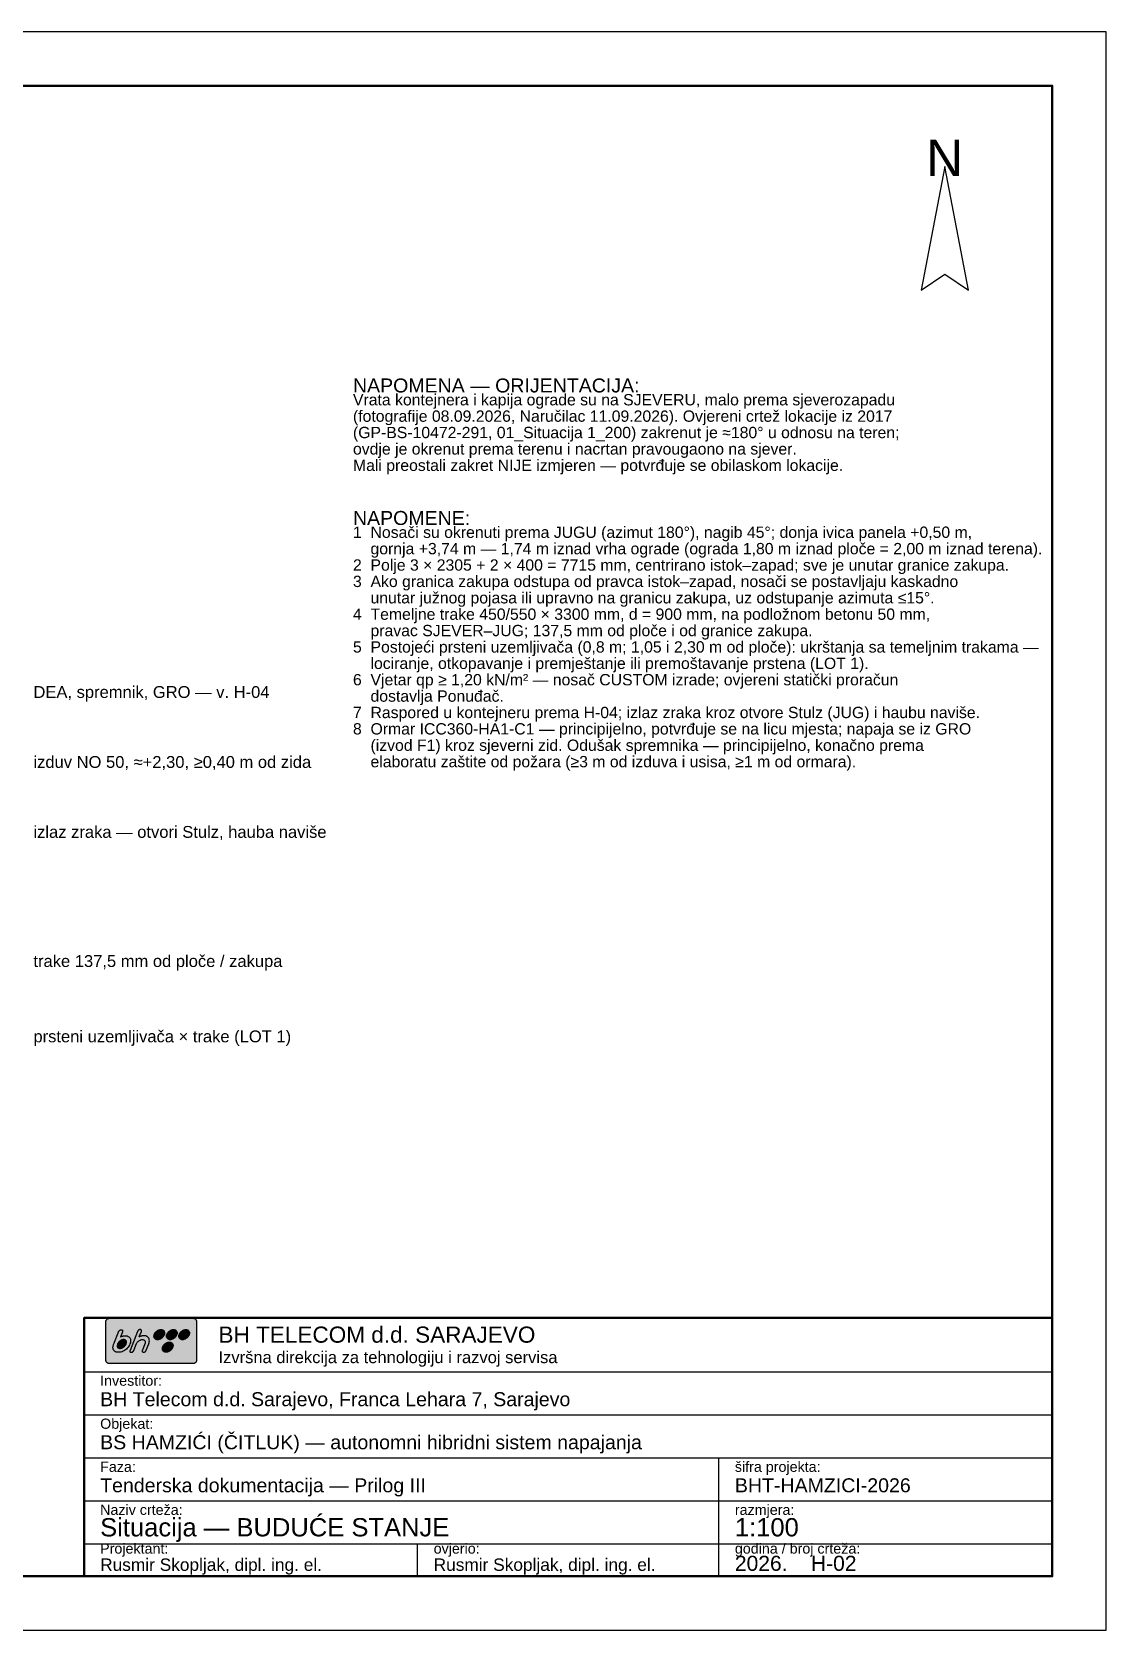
# Model space of a CAD drawing. Header units: millimetres. Extents: x 0 to 42000, y 0 to 29700.
# Drawn here: x 22032 to 42000, y 0 to 29700 of the extents above; entities that cross this region are included whole.
import ezdxf
from ezdxf.enums import TextEntityAlignment as Align

# ---------------------------------------------------------------- set-up
doc = ezdxf.new("R2010")
doc.units = ezdxf.units.MM
for name, color, linetype in [('Izvod', 253, 'Continuous'), ('Okvir', 3, 'Continuous'), ('Orijentacija', 1, 'Continuous'), ('Tekst', 253, 'Continuous')]:
    doc.layers.add(name, color=color, linetype=linetype)
doc.styles.add('20', font='arial.ttf')

msp = doc.modelspace()

# ---------------------------------------------------------------- hatches: boundary and pattern name
at = {"layer": 'Okvir'}
for color, points in [(30, [(23460.9, 4960), (25039.1, 4960), (25047.4, 4960.6), (25055.3, 4962.4), (25062.8, 4965.2), (25069.8, 4969.1), (25076.3, 4973.8), (25082.1, 4979.4), (25087.3, 4985.8), (25091.7, 4992.8), (25095.2, 5000.5), (25097.8, 5008.6), (25099.4, 5017.2), (25100, 5026.1), (25100, 5720.6), (25099.4, 5729.6), (25097.8, 5738.2), (25095.2, 5746.3), (25091.7, 5753.9), (25087.3, 5761), (25082.1, 5767.3), (25076.3, 5772.9), (25069.8, 5777.7), (25062.8, 5781.5), (25055.3, 5784.4), (25047.4, 5786.2), (25039.1, 5786.8), (23460.9, 5786.8), (23452.6, 5786.2), (23444.7, 5784.4), (23437.2, 5781.5), (23430.2, 5777.7), (23423.7, 5772.9), (23417.9, 5767.3), (23412.7, 5761), (23408.3, 5753.9), (23404.8, 5746.3), (23402.2, 5738.2), (23400.6, 5729.6), (23400, 5720.6), (23400, 5026.1), (23400.6, 5017.2), (23402.2, 5008.6), (23404.8, 5000.5), (23408.3, 4992.8), (23412.7, 4985.8), (23417.9, 4979.4), (23423.7, 4973.8), (23430.2, 4969.1), (23437.2, 4965.2), (23444.7, 4962.4), (23452.6, 4960.6)]), (7, [(23854.4, 5316.1), (23844.6, 5294.3), (23832.8, 5273.7), (23819.2, 5254.4), (23803.9, 5236.5), (23787.1, 5220.1), (23769.1, 5205.5), (23749.8, 5192.8), (23729.6, 5182), (23708.6, 5173.4), (23686.9, 5167.1), (23664.7, 5163.2), (23642.2, 5161.8), (23630.8, 5162.1), (23620.1, 5163.1), (23610.1, 5164.6), (23600.7, 5166.8), (23592, 5169.5), (23583.9, 5172.9), (23576.4, 5176.9), (23569.6, 5181.4), (23563.4, 5186.5), (23557.8, 5192.3), (23552.8, 5198.6), (23548.5, 5205.4), (23544.1, 5215.1), (23541, 5224.9), (23539.1, 5234.8), (23538.3, 5244.9), (23538.5, 5255.1), (23539.6, 5265.5), (23541.5, 5276.1), (23544.1, 5286.9), (23547.3, 5297.9), (23551, 5309.1), (23555.1, 5320.6), (23559.5, 5332.4), (23559.5, 5332.4), (23559.5, 5332.4), (23559.6, 5332.5), (23559.6, 5332.6), (23559.6, 5332.7), (23559.6, 5332.8), (23559.7, 5332.9), (23559.7, 5333.1), (23559.8, 5333.2), (23559.9, 5333.4), (23560, 5333.5), (23560.2, 5333.7), (23565.4, 5347.3), (23635.1, 5522.4), (23642.9, 5543.9), (23644.2, 5546.8), (23645.6, 5549.5), (23647.2, 5552.1), (23648.8, 5554.6), (23650.5, 5557), (23652.3, 5559.3), (23654.2, 5561.5), (23656.3, 5563.6), (23658.4, 5565.6), (23660.7, 5567.6), (23663.1, 5569.4), (23665.6, 5571.3), (23667.8, 5572.7), (23670, 5574), (23672.2, 5575.2), (23674.5, 5576.2), (23676.8, 5577.2), (23679.2, 5578), (23681.5, 5578.7), (23683.9, 5579.3), (23686.3, 5579.8), (23688.8, 5580.1), (23691.2, 5580.3), (23693.6, 5580.4), (23696, 5580.3), (23698.3, 5580.1), (23700.6, 5579.8), (23702.7, 5579.3), (23704.7, 5578.7), (23706.6, 5577.9), (23708.3, 5577.1), (23710, 5576), (23711.5, 5574.9), (23712.8, 5573.6), (23714.1, 5572.2), (23715.1, 5570.6), (23716.2, 5568.9), (23717, 5567.2), (23717.7, 5565.3), (23718.2, 5563.4), (23718.5, 5561.4), (23718.6, 5559.2), (23718.6, 5557), (23718.3, 5554.6), (23718, 5552.1), (23717.4, 5549.5), (23716.7, 5546.8), (23715.8, 5543.9), (23707.3, 5523.1), (23707.3, 5523.1), (23707.3, 5523.1), (23707.3, 5523.1), (23707.3, 5523.1), (23707.3, 5523), (23707.3, 5523), (23707.3, 5523), (23707.3, 5522.9), (23707.3, 5522.8), (23707.3, 5522.7), (23707.3, 5522.6), (23707.3, 5522.4), (23677.4, 5448.2), (23684.4, 5451.5), (23691.5, 5454.6), (23698.6, 5457.5), (23705.8, 5460.1), (23713, 5462.4), (23720.2, 5464.4), (23727.5, 5466.2), (23734.9, 5467.7), (23742.3, 5468.8), (23749.7, 5469.7), (23757.1, 5470.2), (23764.6, 5470.4), (23785.5, 5469), (23804.1, 5465), (23820.5, 5458.4), (23834.6, 5449.6), (23846.2, 5438.6), (23855.4, 5425.7), (23862, 5411), (23866, 5394.6), (23867.3, 5376.7), (23865.8, 5357.6), (23861.6, 5337.3)]), (7, [(23782.2, 5316.1), (23786.1, 5327.6), (23788.6, 5338.5), (23789.6, 5348.7), (23789.1, 5358.2), (23787.2, 5366.9), (23783.9, 5374.7), (23779.3, 5381.5), (23773.2, 5387.3), (23765.9, 5391.9), (23757.2, 5395.3), (23747.2, 5397.4), (23735.9, 5398.1), (23724.1, 5397.4), (23712.5, 5395.2), (23701.2, 5391.7), (23690.2, 5387), (23679.6, 5381.1), (23669.6, 5374.2), (23660.2, 5366.3), (23651.5, 5357.6), (23643.6, 5348.1), (23636.5, 5338), (23630.4, 5327.3), (23625.3, 5316.1), (23620.8, 5302.6), (23618.3, 5290.3), (23617.6, 5279.3), (23618.6, 5269.5), (23621.2, 5261), (23625.2, 5253.6), (23630.5, 5247.5), (23637, 5242.5), (23644.4, 5238.7), (23652.8, 5236), (23661.8, 5234.5), (23671.5, 5234.1), (23681.5, 5234.7), (23691.8, 5236.5), (23702.3, 5239.4), (23712.9, 5243.5), (23723.4, 5248.7), (23733.7, 5255.1), (23743.5, 5262.6), (23752.9, 5271.1), (23761.6, 5280.8), (23769.4, 5291.5), (23776.4, 5303.3)]), (7, [(24112.2, 5470.4), (24104.9, 5470.2), (24097.5, 5469.7), (24090.2, 5468.8), (24083, 5467.7), (24075.7, 5466.2), (24068.5, 5464.4), (24061.3, 5462.4), (24054.2, 5460.1), (24047.1, 5457.5), (24040.1, 5454.6), (24033.1, 5451.5), (24026.3, 5448.2), (24034.1, 5469.1), (24066, 5548.5), (24067, 5551.2), (24067.9, 5553.8), (24068.5, 5556.4), (24069, 5558.9), (24069.2, 5561.3), (24069.3, 5563.5), (24069.2, 5565.7), (24068.8, 5567.8), (24068.3, 5569.8), (24067.5, 5571.7), (24066.5, 5573.5), (24065.3, 5575.2), (24064.3, 5576.7), (24063, 5578.2), (24061.7, 5579.4), (24060.2, 5580.6), (24058.5, 5581.6), (24056.8, 5582.5), (24054.9, 5583.2), (24052.9, 5583.8), (24050.8, 5584.3), (24048.5, 5584.7), (24046.2, 5584.9), (24043.8, 5584.9), (24041.4, 5584.9), (24039, 5584.7), (24036.6, 5584.3), (24034.3, 5583.9), (24031.9, 5583.3), (24029.6, 5582.6), (24027.3, 5581.7), (24025, 5580.8), (24022.7, 5579.7), (24020.4, 5578.5), (24018.1, 5577.2), (24015.8, 5575.8), (24013.3, 5574), (24010.9, 5572.1), (24008.6, 5570.1), (24006.5, 5568), (24004.5, 5565.9), (24002.6, 5563.6), (24000.8, 5561.3), (23999.2, 5558.9), (23997.6, 5556.4), (23996.2, 5553.9), (23994.9, 5551.2), (23993.7, 5548.5), (23855.1, 5197.6), (23854, 5194.9), (23853.2, 5192.3), (23852.6, 5189.7), (23852.2, 5187.2), (23852, 5184.9), (23852, 5182.6), (23852.1, 5180.4), (23852.5, 5178.3), (23853.1, 5176.3), (23853.8, 5174.4), (23854.7, 5172.6), (23855.7, 5170.9), (23856.9, 5169.5), (23858.2, 5168.2), (23859.6, 5167.1), (23861.1, 5166), (23862.8, 5165), (23864.5, 5164.2), (23866.3, 5163.5), (23868.3, 5162.9), (23870.4, 5162.4), (23872.5, 5162.1), (23874.8, 5161.9), (23877.2, 5161.8), (23879.5, 5161.9), (23881.9, 5162.1), (23884.2, 5162.4), (23886.6, 5162.9), (23889.1, 5163.5), (23891.5, 5164.2), (23894, 5165), (23896.4, 5166), (23898.8, 5167.1), (23901.2, 5168.2), (23903.5, 5169.5), (23905.8, 5170.9), (23908.2, 5172.6), (23910.5, 5174.4), (23912.7, 5176.3), (23914.7, 5178.3), (23916.7, 5180.4), (23918.5, 5182.6), (23920.3, 5184.9), (23921.9, 5187.2), (23923.4, 5189.7), (23924.8, 5192.3), (23926.1, 5194.9), (23927.3, 5197.6), (23978.1, 5326.5), (23983.6, 5336.5), (23989.9, 5346.1), (23997, 5355), (24004.9, 5363.3), (24013.3, 5370.9), (24022.3, 5377.7), (24031.7, 5383.6), (24041.6, 5388.7), (24051.8, 5392.7), (24062.2, 5395.7), (24072.8, 5397.5), (24083.5, 5398.1), (24094.9, 5397.4), (24105, 5395.3), (24113.8, 5391.9), (24121.2, 5387.3), (24127.2, 5381.5), (24131.9, 5374.7), (24135.2, 5366.9), (24137.1, 5358.2), (24137.6, 5348.7), (24136.6, 5338.5), (24134.2, 5327.6), (24130.4, 5316.1), (24084.8, 5198.3), (24083.8, 5195.4), (24083, 5192.6), (24082.4, 5190), (24082, 5187.5), (24081.8, 5185), (24081.8, 5182.7), (24081.9, 5180.6), (24082.3, 5178.5), (24082.8, 5176.6), (24083.5, 5174.8), (24084.4, 5173.1), (24085.5, 5171.6), (24086.7, 5170), (24088, 5168.6), (24089.4, 5167.3), (24090.9, 5166.2), (24092.5, 5165.2), (24094.3, 5164.3), (24096.1, 5163.5), (24098.1, 5162.9), (24100.1, 5162.4), (24102.3, 5162.1), (24104.6, 5161.9), (24107, 5161.8), (24109.4, 5161.9), (24111.9, 5162.1), (24114.3, 5162.4), (24116.7, 5162.9), (24119.2, 5163.5), (24121.6, 5164.3), (24124.1, 5165.2), (24126.5, 5166.2), (24128.9, 5167.3), (24131.4, 5168.6), (24133.8, 5170), (24136.3, 5171.6), (24138.7, 5173.1), (24140.9, 5174.8), (24143.1, 5176.6), (24145.1, 5178.5), (24147.1, 5180.6), (24148.9, 5182.7), (24150.6, 5185), (24152.1, 5187.5), (24153.6, 5190), (24154.9, 5192.6), (24156.1, 5195.4), (24157.1, 5198.3), (24202.7, 5316.1), (24209.7, 5337.3), (24213.9, 5357.6), (24215.3, 5376.7), (24213.9, 5394.6), (24209.9, 5411), (24203.3, 5425.7), (24194.2, 5438.6), (24182.5, 5449.6), (24168.4, 5458.4), (24152, 5465), (24133.2, 5469)]), (7, [(24430.5, 5584.9), (24443, 5584.1), (24454.4, 5581.5), (24464.7, 5577.4), (24473.8, 5571.9), (24481.5, 5565), (24487.9, 5556.9), (24492.9, 5547.8), (24496.4, 5537.7), (24498.2, 5526.7), (24498.4, 5515), (24496.9, 5502.7), (24493.6, 5489.9), (24488.6, 5477.1), (24482.1, 5464.8), (24474.2, 5453.2), (24465.1, 5442.3), (24455, 5432.2), (24444, 5423.2), (24432.3, 5415.2), (24420, 5408.4), (24407.2, 5402.9), (24394.2, 5398.9), (24381.1, 5396.4), (24368, 5395.5), (24355.5, 5396.4), (24344, 5398.9), (24333.7, 5402.9), (24324.6, 5408.4), (24316.8, 5415.2), (24310.3, 5423.2), (24305.3, 5432.2), (24301.8, 5442.3), (24300, 5453.2), (24299.8, 5464.8), (24301.4, 5477.1), (24304.9, 5489.9), (24309.9, 5502.7), (24316.4, 5515), (24324.3, 5526.7), (24333.4, 5537.7), (24343.5, 5547.8), (24354.5, 5556.9), (24366.2, 5565), (24378.5, 5571.9), (24391.3, 5577.4), (24404.3, 5581.5), (24417.4, 5584.1)]), (7, [(24586.7, 5350.6), (24599.2, 5349.7), (24610.7, 5347.2), (24621, 5343.2), (24630.2, 5337.7), (24638, 5330.9), (24644.5, 5322.9), (24649.5, 5313.9), (24653.1, 5303.8), (24655, 5292.9), (24655.3, 5281.3), (24653.8, 5269), (24650.5, 5256.2), (24645.5, 5243.4), (24638.9, 5231.1), (24631.1, 5219.5), (24622, 5208.6), (24611.9, 5198.6), (24600.9, 5189.5), (24589.1, 5181.5), (24576.8, 5174.7), (24564.1, 5169.3), (24551.1, 5165.2), (24538, 5162.7), (24524.9, 5161.8), (24512.4, 5162.7), (24500.9, 5165.2), (24490.6, 5169.3), (24481.4, 5174.7), (24473.6, 5181.5), (24467.1, 5189.5), (24462.1, 5198.6), (24458.5, 5208.6), (24456.6, 5219.5), (24456.3, 5231.1), (24457.8, 5243.4), (24461.1, 5256.2), (24466.1, 5269), (24472.6, 5281.3), (24480.5, 5292.9), (24489.6, 5303.8), (24499.7, 5313.9), (24510.7, 5322.9), (24522.4, 5330.9), (24534.8, 5337.7), (24547.5, 5343.2), (24560.5, 5347.2), (24573.6, 5349.7)]), (7, [(24663.5, 5584.9), (24676.2, 5584.1), (24687.7, 5581.5), (24698.1, 5577.4), (24707.3, 5571.9), (24715.1, 5565), (24721.5, 5556.9), (24726.5, 5547.8), (24730, 5537.7), (24731.9, 5526.7), (24732.1, 5515), (24730.6, 5502.7), (24727.3, 5489.9), (24722.3, 5477.1), (24715.7, 5464.8), (24707.9, 5453.2), (24698.8, 5442.3), (24688.7, 5432.2), (24677.7, 5423.2), (24665.9, 5415.2), (24653.6, 5408.4), (24640.9, 5402.9), (24627.9, 5398.9), (24614.8, 5396.4), (24601.7, 5395.5), (24589.2, 5396.4), (24577.7, 5398.9), (24567.4, 5402.9), (24558.2, 5408.4), (24550.4, 5415.2), (24543.9, 5423.2), (24538.9, 5432.2), (24535.3, 5442.3), (24533.4, 5453.2), (24533.1, 5464.8), (24534.6, 5477.1), (24537.9, 5489.9), (24543.1, 5502.7), (24549.7, 5515), (24557.6, 5526.7), (24566.7, 5537.7), (24576.8, 5547.8), (24587.8, 5556.9), (24599.5, 5565), (24611.7, 5571.9), (24624.4, 5577.4), (24637.4, 5581.5), (24650.4, 5584.1)]), (7, [(24893.9, 5584.9), (24906.5, 5584.1), (24917.9, 5581.5), (24928.2, 5577.4), (24937.2, 5571.9), (24945, 5565), (24951.4, 5556.9), (24956.4, 5547.8), (24959.8, 5537.7), (24961.7, 5526.7), (24961.9, 5515), (24960.4, 5502.7), (24957.1, 5489.9), (24952.1, 5477.1), (24945.5, 5464.8), (24937.6, 5453.2), (24928.6, 5442.3), (24918.5, 5432.2), (24907.5, 5423.2), (24895.7, 5415.2), (24883.4, 5408.4), (24870.7, 5402.9), (24857.7, 5398.9), (24844.5, 5396.4), (24831.5, 5395.5), (24818.9, 5396.4), (24807.5, 5398.9), (24797.2, 5402.9), (24788, 5408.4), (24780.2, 5415.2), (24773.8, 5423.2), (24768.8, 5432.2), (24765.3, 5442.3), (24763.4, 5453.2), (24763.3, 5464.8), (24764.9, 5477.1), (24768.3, 5489.9), (24773.4, 5502.7), (24779.9, 5515), (24787.8, 5526.7), (24796.8, 5537.7), (24807, 5547.8), (24818, 5556.9), (24829.7, 5565), (24842, 5571.9), (24854.7, 5577.4), (24867.7, 5581.5), (24880.9, 5584.1)])]:
    msp.add_hatch(color=color, dxfattribs=at).paths.add_polyline_path(points)

# ---------------------------------------------------------------- linework, layer by layer
for p, q in [((23000, 4800), (41000, 4800)), ((23000, 4000), (41000, 4000)), ((23000, 3200), (41000, 3200)), ((34800, 1600), (34800, 3200)), ((23000, 2400), (41000, 2400)), ((23000, 1600), (41000, 1600)), ((29200, 1000), (29200, 1600)), ((34800, 1000), (34800, 1600))]:
    msp.add_line(p, q, dxfattribs=at)
at = {"layer": 'Okvir', "color": 8}
msp.add_lwpolyline([(0, 0), (42000, 0), (42000, 29700), (0, 29700)], close=True, dxfattribs=at)
at = {"layer": 'Okvir', "lineweight": 50}
for points in [[(2000, 1000), (41000, 1000), (41000, 28700), (2000, 28700)], [(23000, 1000), (41000, 1000), (41000, 5800), (23000, 5800)]]:
    msp.add_lwpolyline(points, close=True, dxfattribs=at)
at = {"layer": 'Okvir', "color": 30}
msp.add_lwpolyline([(23460.9, 4960), (25039.1, 4960), (25047.4, 4960.6), (25055.3, 4962.4), (25062.8, 4965.2), (25069.8, 4969.1), (25076.3, 4973.8), (25082.1, 4979.4), (25087.3, 4985.8), (25091.7, 4992.8), (25095.2, 5000.5), (25097.8, 5008.6), (25099.4, 5017.2), (25100, 5026.1), (25100, 5720.6), (25099.4, 5729.6), (25097.8, 5738.2), (25095.2, 5746.3), (25091.7, 5753.9), (25087.3, 5761), (25082.1, 5767.3), (25076.3, 5772.9), (25069.8, 5777.7), (25062.8, 5781.5), (25055.3, 5784.4), (25047.4, 5786.2), (25039.1, 5786.8), (23460.9, 5786.8), (23452.6, 5786.2), (23444.7, 5784.4), (23437.2, 5781.5), (23430.2, 5777.7), (23423.7, 5772.9), (23417.9, 5767.3), (23412.7, 5761), (23408.3, 5753.9), (23404.8, 5746.3), (23402.2, 5738.2), (23400.6, 5729.6), (23400, 5720.6), (23400, 5026.1), (23400.6, 5017.2), (23402.2, 5008.6), (23404.8, 5000.5), (23408.3, 4992.8), (23412.7, 4985.8), (23417.9, 4979.4), (23423.7, 4973.8), (23430.2, 4969.1), (23437.2, 4965.2), (23444.7, 4962.4), (23452.6, 4960.6), (23460.9, 4960)], close=True, dxfattribs=at)
at = {"layer": 'Okvir', "color": 7}
for points in [[(23854.4, 5316.1), (23844.6, 5294.3), (23832.8, 5273.7), (23819.2, 5254.4), (23803.9, 5236.5), (23787.1, 5220.1), (23769.1, 5205.5), (23749.8, 5192.8), (23729.6, 5182), (23708.6, 5173.4), (23686.9, 5167.1), (23664.7, 5163.2), (23642.2, 5161.8), (23630.8, 5162.1), (23620.1, 5163.1), (23610.1, 5164.6), (23600.7, 5166.8), (23592, 5169.5), (23583.9, 5172.9), (23576.4, 5176.9), (23569.6, 5181.4), (23563.4, 5186.5), (23557.8, 5192.3), (23552.8, 5198.6), (23548.5, 5205.4), (23544.1, 5215.1), (23541, 5224.9), (23539.1, 5234.8), (23538.3, 5244.9), (23538.5, 5255.1), (23539.6, 5265.5), (23541.5, 5276.1), (23544.1, 5286.9), (23547.3, 5297.9), (23551, 5309.1), (23555.1, 5320.6), (23559.5, 5332.4), (23559.5, 5332.4), (23559.5, 5332.4), (23559.6, 5332.5), (23559.6, 5332.6), (23559.6, 5332.7), (23559.6, 5332.8), (23559.7, 5332.9), (23559.7, 5333.1), (23559.8, 5333.2), (23559.9, 5333.4), (23560, 5333.5), (23560.2, 5333.7), (23565.4, 5347.3), (23635.1, 5522.4), (23642.9, 5543.9), (23644.2, 5546.8), (23645.6, 5549.5), (23647.2, 5552.1), (23648.8, 5554.6), (23650.5, 5557), (23652.3, 5559.3), (23654.2, 5561.5), (23656.3, 5563.6), (23658.4, 5565.6), (23660.7, 5567.6), (23663.1, 5569.4), (23665.6, 5571.3), (23667.8, 5572.7), (23670, 5574), (23672.2, 5575.2), (23674.5, 5576.2), (23676.8, 5577.2), (23679.2, 5578), (23681.5, 5578.7), (23683.9, 5579.3), (23686.3, 5579.8), (23688.8, 5580.1), (23691.2, 5580.3), (23693.6, 5580.4), (23696, 5580.3), (23698.3, 5580.1), (23700.6, 5579.8), (23702.7, 5579.3), (23704.7, 5578.7), (23706.6, 5577.9), (23708.3, 5577.1), (23710, 5576), (23711.5, 5574.9), (23712.8, 5573.6), (23714.1, 5572.2), (23715.1, 5570.6), (23716.2, 5568.9), (23717, 5567.2), (23717.7, 5565.3), (23718.2, 5563.4), (23718.5, 5561.4), (23718.6, 5559.2), (23718.6, 5557), (23718.3, 5554.6), (23718, 5552.1), (23717.4, 5549.5), (23716.7, 5546.8), (23715.8, 5543.9), (23707.3, 5523.1), (23707.3, 5523.1), (23707.3, 5523.1), (23707.3, 5523.1), (23707.3, 5523.1), (23707.3, 5523), (23707.3, 5523), (23707.3, 5523), (23707.3, 5522.9), (23707.3, 5522.8), (23707.3, 5522.7), (23707.3, 5522.6), (23707.3, 5522.4), (23677.4, 5448.2), (23684.4, 5451.5), (23691.5, 5454.6), (23698.6, 5457.5), (23705.8, 5460.1), (23713, 5462.4), (23720.2, 5464.4), (23727.5, 5466.2), (23734.9, 5467.7), (23742.3, 5468.8), (23749.7, 5469.7), (23757.1, 5470.2), (23764.6, 5470.4), (23785.5, 5469), (23804.1, 5465), (23820.5, 5458.4), (23834.6, 5449.6), (23846.2, 5438.6), (23855.4, 5425.7), (23862, 5411), (23866, 5394.6), (23867.3, 5376.7), (23865.8, 5357.6), (23861.6, 5337.3), (23854.4, 5316.1)], [(23782.2, 5316.1), (23786.1, 5327.6), (23788.6, 5338.5), (23789.6, 5348.7), (23789.1, 5358.2), (23787.2, 5366.9), (23783.9, 5374.7), (23779.3, 5381.5), (23773.2, 5387.3), (23765.9, 5391.9), (23757.2, 5395.3), (23747.2, 5397.4), (23735.9, 5398.1), (23724.1, 5397.4), (23712.5, 5395.2), (23701.2, 5391.7), (23690.2, 5387), (23679.6, 5381.1), (23669.6, 5374.2), (23660.2, 5366.3), (23651.5, 5357.6), (23643.6, 5348.1), (23636.5, 5338), (23630.4, 5327.3), (23625.3, 5316.1), (23620.8, 5302.6), (23618.3, 5290.3), (23617.6, 5279.3), (23618.6, 5269.5), (23621.2, 5261), (23625.2, 5253.6), (23630.5, 5247.5), (23637, 5242.5), (23644.4, 5238.7), (23652.8, 5236), (23661.8, 5234.5), (23671.5, 5234.1), (23681.5, 5234.7), (23691.8, 5236.5), (23702.3, 5239.4), (23712.9, 5243.5), (23723.4, 5248.7), (23733.7, 5255.1), (23743.5, 5262.6), (23752.9, 5271.1), (23761.6, 5280.8), (23769.4, 5291.5), (23776.4, 5303.3), (23782.2, 5316.1)], [(24112.2, 5470.4), (24104.9, 5470.2), (24097.5, 5469.7), (24090.2, 5468.8), (24083, 5467.7), (24075.7, 5466.2), (24068.5, 5464.4), (24061.3, 5462.4), (24054.2, 5460.1), (24047.1, 5457.5), (24040.1, 5454.6), (24033.1, 5451.5), (24026.3, 5448.2), (24034.1, 5469.1), (24066, 5548.5), (24067, 5551.2), (24067.9, 5553.8), (24068.5, 5556.4), (24069, 5558.9), (24069.2, 5561.3), (24069.3, 5563.5), (24069.2, 5565.7), (24068.8, 5567.8), (24068.3, 5569.8), (24067.5, 5571.7), (24066.5, 5573.5), (24065.3, 5575.2), (24064.3, 5576.7), (24063, 5578.2), (24061.7, 5579.4), (24060.2, 5580.6), (24058.5, 5581.6), (24056.8, 5582.5), (24054.9, 5583.2), (24052.9, 5583.8), (24050.8, 5584.3), (24048.5, 5584.7), (24046.2, 5584.9), (24043.8, 5584.9), (24041.4, 5584.9), (24039, 5584.7), (24036.6, 5584.3), (24034.3, 5583.9), (24031.9, 5583.3), (24029.6, 5582.6), (24027.3, 5581.7), (24025, 5580.8), (24022.7, 5579.7), (24020.4, 5578.5), (24018.1, 5577.2), (24015.8, 5575.8), (24013.3, 5574), (24010.9, 5572.1), (24008.6, 5570.1), (24006.5, 5568), (24004.5, 5565.9), (24002.6, 5563.6), (24000.8, 5561.3), (23999.2, 5558.9), (23997.6, 5556.4), (23996.2, 5553.9), (23994.9, 5551.2), (23993.7, 5548.5), (23855.1, 5197.6), (23854, 5194.9), (23853.2, 5192.3), (23852.6, 5189.7), (23852.2, 5187.2), (23852, 5184.9), (23852, 5182.6), (23852.1, 5180.4), (23852.5, 5178.3), (23853.1, 5176.3), (23853.8, 5174.4), (23854.7, 5172.6), (23855.7, 5170.9), (23856.9, 5169.5), (23858.2, 5168.2), (23859.6, 5167.1), (23861.1, 5166), (23862.8, 5165), (23864.5, 5164.2), (23866.3, 5163.5), (23868.3, 5162.9), (23870.4, 5162.4), (23872.5, 5162.1), (23874.8, 5161.9), (23877.2, 5161.8), (23879.5, 5161.9), (23881.9, 5162.1), (23884.2, 5162.4), (23886.6, 5162.9), (23889.1, 5163.5), (23891.5, 5164.2), (23894, 5165), (23896.4, 5166), (23898.8, 5167.1), (23901.2, 5168.2), (23903.5, 5169.5), (23905.8, 5170.9), (23908.2, 5172.6), (23910.5, 5174.4), (23912.7, 5176.3), (23914.7, 5178.3), (23916.7, 5180.4), (23918.5, 5182.6), (23920.3, 5184.9), (23921.9, 5187.2), (23923.4, 5189.7), (23924.8, 5192.3), (23926.1, 5194.9), (23927.3, 5197.6), (23978.1, 5326.5), (23983.6, 5336.5), (23989.9, 5346.1), (23997, 5355), (24004.9, 5363.3), (24013.3, 5370.9), (24022.3, 5377.7), (24031.7, 5383.6), (24041.6, 5388.7), (24051.8, 5392.7), (24062.2, 5395.7), (24072.8, 5397.5), (24083.5, 5398.1), (24094.9, 5397.4), (24105, 5395.3), (24113.8, 5391.9), (24121.2, 5387.3), (24127.2, 5381.5), (24131.9, 5374.7), (24135.2, 5366.9), (24137.1, 5358.2), (24137.6, 5348.7), (24136.6, 5338.5), (24134.2, 5327.6), (24130.4, 5316.1), (24130.4, 5316.1), (24084.8, 5198.3), (24083.8, 5195.4), (24083, 5192.6), (24082.4, 5190), (24082, 5187.5), (24081.8, 5185), (24081.8, 5182.7), (24081.9, 5180.6), (24082.3, 5178.5), (24082.8, 5176.6), (24083.5, 5174.8), (24084.4, 5173.1), (24085.5, 5171.6), (24086.7, 5170), (24088, 5168.6), (24089.4, 5167.3), (24090.9, 5166.2), (24092.5, 5165.2), (24094.3, 5164.3), (24096.1, 5163.5), (24098.1, 5162.9), (24100.1, 5162.4), (24102.3, 5162.1), (24104.6, 5161.9), (24107, 5161.8), (24109.4, 5161.9), (24111.9, 5162.1), (24114.3, 5162.4), (24116.7, 5162.9), (24119.2, 5163.5), (24121.6, 5164.3), (24124.1, 5165.2), (24126.5, 5166.2), (24128.9, 5167.3), (24131.4, 5168.6), (24133.8, 5170), (24136.3, 5171.6), (24138.7, 5173.1), (24140.9, 5174.8), (24143.1, 5176.6), (24145.1, 5178.5), (24147.1, 5180.6), (24148.9, 5182.7), (24150.6, 5185), (24152.1, 5187.5), (24153.6, 5190), (24154.9, 5192.6), (24156.1, 5195.4), (24157.1, 5198.3), (24202.7, 5316.1), (24202.7, 5316.1), (24209.7, 5337.3), (24213.9, 5357.6), (24215.3, 5376.7), (24213.9, 5394.6), (24209.9, 5411), (24203.3, 5425.7), (24194.2, 5438.6), (24182.5, 5449.6), (24168.4, 5458.4), (24152, 5465), (24133.2, 5469), (24112.2, 5470.4)], [(24430.5, 5584.9), (24443, 5584.1), (24454.4, 5581.5), (24464.7, 5577.4), (24473.8, 5571.9), (24481.5, 5565), (24487.9, 5556.9), (24492.9, 5547.8), (24496.4, 5537.7), (24498.2, 5526.7), (24498.4, 5515), (24496.9, 5502.7), (24493.6, 5489.9), (24488.6, 5477.1), (24482.1, 5464.8), (24474.2, 5453.2), (24465.1, 5442.3), (24455, 5432.2), (24444, 5423.2), (24432.3, 5415.2), (24420, 5408.4), (24407.2, 5402.9), (24394.2, 5398.9), (24381.1, 5396.4), (24368, 5395.5), (24355.5, 5396.4), (24344, 5398.9), (24333.7, 5402.9), (24324.6, 5408.4), (24316.8, 5415.2), (24310.3, 5423.2), (24305.3, 5432.2), (24301.8, 5442.3), (24300, 5453.2), (24299.8, 5464.8), (24301.4, 5477.1), (24304.9, 5489.9), (24309.9, 5502.7), (24316.4, 5515), (24324.3, 5526.7), (24333.4, 5537.7), (24343.5, 5547.8), (24354.5, 5556.9), (24366.2, 5565), (24378.5, 5571.9), (24391.3, 5577.4), (24404.3, 5581.5), (24417.4, 5584.1), (24430.5, 5584.9)], [(24586.7, 5350.6), (24599.2, 5349.7), (24610.7, 5347.2), (24621, 5343.2), (24630.2, 5337.7), (24638, 5330.9), (24644.5, 5322.9), (24649.5, 5313.9), (24653.1, 5303.8), (24655, 5292.9), (24655.3, 5281.3), (24653.8, 5269), (24650.5, 5256.2), (24645.5, 5243.4), (24638.9, 5231.1), (24631.1, 5219.5), (24622, 5208.6), (24611.9, 5198.6), (24600.9, 5189.5), (24589.1, 5181.5), (24576.8, 5174.7), (24564.1, 5169.3), (24551.1, 5165.2), (24538, 5162.7), (24524.9, 5161.8), (24512.4, 5162.7), (24500.9, 5165.2), (24490.6, 5169.3), (24481.4, 5174.7), (24473.6, 5181.5), (24467.1, 5189.5), (24462.1, 5198.6), (24458.5, 5208.6), (24456.6, 5219.5), (24456.3, 5231.1), (24457.8, 5243.4), (24461.1, 5256.2), (24466.1, 5269), (24472.6, 5281.3), (24480.5, 5292.9), (24489.6, 5303.8), (24499.7, 5313.9), (24510.7, 5322.9), (24522.4, 5330.9), (24534.8, 5337.7), (24547.5, 5343.2), (24560.5, 5347.2), (24573.6, 5349.7), (24586.7, 5350.6)], [(24663.5, 5584.9), (24676.2, 5584.1), (24687.7, 5581.5), (24698.1, 5577.4), (24707.3, 5571.9), (24715.1, 5565), (24721.5, 5556.9), (24726.5, 5547.8), (24730, 5537.7), (24731.9, 5526.7), (24732.1, 5515), (24730.6, 5502.7), (24727.3, 5489.9), (24722.3, 5477.1), (24715.7, 5464.8), (24707.9, 5453.2), (24698.8, 5442.3), (24688.7, 5432.2), (24677.7, 5423.2), (24665.9, 5415.2), (24653.6, 5408.4), (24640.9, 5402.9), (24627.9, 5398.9), (24614.8, 5396.4), (24601.7, 5395.5), (24589.2, 5396.4), (24577.7, 5398.9), (24567.4, 5402.9), (24558.2, 5408.4), (24550.4, 5415.2), (24543.9, 5423.2), (24538.9, 5432.2), (24535.3, 5442.3), (24533.4, 5453.2), (24533.1, 5464.8), (24534.6, 5477.1), (24537.9, 5489.9), (24543.1, 5502.7), (24549.7, 5515), (24557.6, 5526.7), (24566.7, 5537.7), (24576.8, 5547.8), (24587.8, 5556.9), (24599.5, 5565), (24611.7, 5571.9), (24624.4, 5577.4), (24637.4, 5581.5), (24650.4, 5584.1), (24663.5, 5584.9)], [(24893.9, 5584.9), (24906.5, 5584.1), (24917.9, 5581.5), (24928.2, 5577.4), (24937.2, 5571.9), (24945, 5565), (24951.4, 5556.9), (24956.4, 5547.8), (24959.8, 5537.7), (24961.7, 5526.7), (24961.9, 5515), (24960.4, 5502.7), (24957.1, 5489.9), (24952.1, 5477.1), (24945.5, 5464.8), (24937.6, 5453.2), (24928.6, 5442.3), (24918.5, 5432.2), (24907.5, 5423.2), (24895.7, 5415.2), (24883.4, 5408.4), (24870.7, 5402.9), (24857.7, 5398.9), (24844.5, 5396.4), (24831.5, 5395.5), (24818.9, 5396.4), (24807.5, 5398.9), (24797.2, 5402.9), (24788, 5408.4), (24780.2, 5415.2), (24773.8, 5423.2), (24768.8, 5432.2), (24765.3, 5442.3), (24763.4, 5453.2), (24763.3, 5464.8), (24764.9, 5477.1), (24768.3, 5489.9), (24773.4, 5502.7), (24779.9, 5515), (24787.8, 5526.7), (24796.8, 5537.7), (24807, 5547.8), (24818, 5556.9), (24829.7, 5565), (24842, 5571.9), (24854.7, 5577.4), (24867.7, 5581.5), (24880.9, 5584.1), (24893.9, 5584.9)]]:
    msp.add_lwpolyline(points, close=True, dxfattribs=at)
at = {"layer": 'Orijentacija'}
msp.add_lwpolyline([(39000, 27200), (38560, 24900), (39000, 25200), (39440, 24900)], close=True, dxfattribs=at)

# ---------------------------------------------------------------- texts
at = {"layer": 'Izvod', "color": 7, "style": '20'}
for s, p in [('DEA, spremnik, GRO — v. H-04', (22060, 17323)), ('izduv NO 50, ≈+2,30, ≥0,40 m od zida', (22060, 16023)), ('izlaz zraka — otvori Stulz, hauba naviše', (22060, 14723)), ('trake 137,5 mm od ploče / zakupa', (22060, 12323)), ('prsteni uzemljivača × trake (LOT 1)', (22060, 10923))]:
    msp.add_text(s, height=220, dxfattribs=at).set_placement(p)
at = {"layer": 'Okvir', "color": 8, "style": '20'}
for s, height, p in [('Izvršna direkcija za tehnologiju i razvoj servisa', 220, (25500, 4960)), ('Investitor:', 190, (23300, 4540)), ('Objekat:', 190, (23300, 3740)), ('Faza:', 190, (23300, 2940)), ('šifra projekta:', 190, (35100, 2940)), ('Naziv crteža:', 190, (23300, 2140)), ('razmjera:', 190, (35100, 2140)), ('Projektant:', 190, (23300, 1420)), ('ovjerio:', 190, (29500, 1420)), ('godina / broj crteža:', 190, (35100, 1420))]:
    msp.add_text(s, height=height, dxfattribs=at).set_placement(p)
at = {"layer": 'Orijentacija', "color": 1, "style": '20'}
msp.add_text('N', height=680, dxfattribs=at).set_placement((39000, 27360), align=Align.MIDDLE_CENTER)
at = {"layer": 'Tekst', "color": 7, "style": '20'}
for s, height, p in [('NAPOMENA — ORIJENTACIJA:', 260, (28000, 23000)), ('Vrata kontejnera i kapija ograde su na SJEVERU, malo prema sjeverozapadu', 210, (28000, 22760)), ('(fotografije 08.09.2026, Naručilac 11.09.2026). Ovjereni crtež lokacije iz 2017', 210, (28000, 22455.5)), ('(GP-BS-10472-291, 01_Situacija 1_200) zakrenut je ≈180° u odnosu na teren;', 210, (28000, 22151)), ('ovdje je okrenut prema terenu i nacrtan pravougaono na sjever.', 210, (28000, 21846.5)), ('Mali preostali zakret NIJE izmjeren — potvrđuje se obilaskom lokacije.', 210, (28000, 21542)), ('NAPOMENE:', 260, (28000, 20537.5)), ('1  Nosači su okrenuti prema JUGU (azimut 180°), nagib 45°; donja ivica panela +0,50 m,', 210, (28000, 20297.5)), ('    gornja +3,74 m — 1,74 m iznad vrha ograde (ograda 1,80 m iznad ploče = 2,00 m iznad terena).', 210, (28000, 19993)), ('2  Polje 3 × 2305 + 2 × 400 = 7715 mm, centrirano istok–zapad; sve je unutar granice zakupa.', 210, (28000, 19688.5)), ('3  Ako granica zakupa odstupa od pravca istok–zapad, nosači se postavljaju kaskadno', 210, (28000, 19384)), ('    unutar južnog pojasa ili upravno na granicu zakupa, uz odstupanje azimuta ≤15°.', 210, (28000, 19079.5)), ('4  Temeljne trake 450/550 × 3300 mm, d = 900 mm, na podložnom betonu 50 mm,', 210, (28000, 18775)), ('    pravac SJEVER–JUG; 137,5 mm od ploče i od granice zakupa.', 210, (28000, 18470.5)), ('5  Postojeći prsteni uzemljivača (0,8 m; 1,05 i 2,30 m od ploče): ukrštanja sa temeljnim trakama —', 210, (28000, 18166)), ('    lociranje, otkopavanje i premještanje ili premoštavanje prstena (LOT 1).', 210, (28000, 17861.5)), ('6  Vjetar qp ≥ 1,20 kN/m² — nosač CUSTOM izrade; ovjereni statički proračun', 210, (28000, 17557)), ('    dostavlja Ponuđač.', 210, (28000, 17252.5)), ('7  Raspored u kontejneru prema H-04; izlaz zraka kroz otvore Stulz (JUG) i haubu naviše.', 210, (28000, 16948)), ('8  Ormar ICC360-HA1-C1 — principijelno, potvrđuje se na licu mjesta; napaja se iz GRO', 210, (28000, 16643.5)), ('    (izvod F1) kroz sjeverni zid. Odušak spremnika — principijelno, konačno prema', 210, (28000, 16339)), ('    elaboratu zaštite od požara (≥3 m od izduva i usisa, ≥1 m od ormara).', 210, (28000, 16034.5)), ('BH TELECOM d.d. SARAJEVO', 300, (25500, 5340)), ('BH Telecom d.d. Sarajevo, Franca Lehara 7, Sarajevo', 260, (23300, 4160)), ('BS HAMZIĆI (ČITLUK) — autonomni hibridni sistem napajanja', 260, (23300, 3360)), ('Tenderska dokumentacija — Prilog III', 260, (23300, 2560)), ('BHT-HAMZICI-2026', 260, (35100, 2560)), ('Situacija — BUDUĆE STANJE', 340, (23300, 1740)), ('1:100', 340, (35100, 1740)), ('Rusmir Skopljak, dipl. ing. el.', 230, (23300, 1100)), ('Rusmir Skopljak, dipl. ing. el.', 230, (29500, 1100)), ('2026.    H-02', 280, (35100, 1100))]:
    msp.add_text(s, height=height, dxfattribs=at).set_placement(p)

doc.saveas('drawing.dxf')
